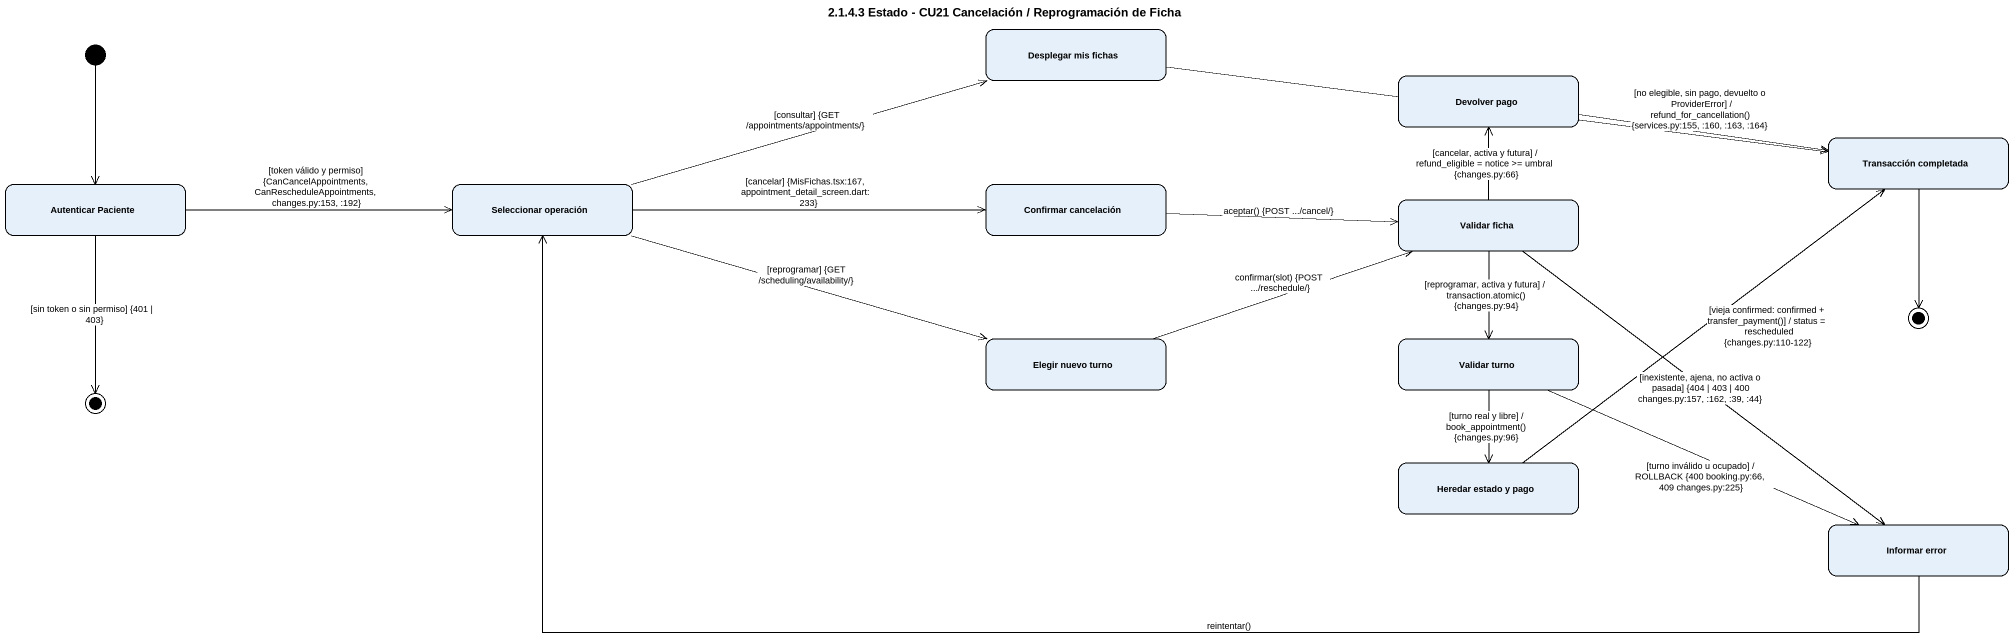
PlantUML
@startuml
title 2.1.4.3 Estado - CU21 Cancelación / Reprogramación de Ficha
hide empty description
state "Desplegar mis fichas" as Desplegar_mis_fichas
state "Devolver pago" as Devolver_pago
state "Transacción completada" as Transacción_completada
state "Autenticar Paciente" as Autenticar_Paciente
state "Seleccionar operación" as Seleccionar_operación
state "Confirmar cancelación" as Confirmar_cancelación
state "Validar ficha" as Validar_ficha
state final1 <<end>>
state "Elegir nuevo turno" as Elegir_nuevo_turno
state "Validar turno" as Validar_turno
state final2 <<end>>
state "Heredar estado y pago" as Heredar_estado_y_pago
state "Informar error" as Informar_error
[*] --> Autenticar_Paciente
Desplegar_mis_fichas -right-> Transacción_completada
Devolver_pago -right-> Transacción_completada : [no elegible, sin pago, devuelto o ProviderError] / refund_for_cancellation() {services.py:155, :160, :163, :164}
Transacción_completada --> final1
Autenticar_Paciente -right-> Seleccionar_operación : [token válido y permiso] {CanCancelAppointments, CanRescheduleAppointments, changes.py:153, :192}
Autenticar_Paciente --> final2 : [sin token o sin permiso] {401 | 403}
Seleccionar_operación -right-> Desplegar_mis_fichas : [consultar] {GET /appointments/appointments/}
Seleccionar_operación -right-> Confirmar_cancelación : [cancelar] {MisFichas.tsx:167, appointment_detail_screen.dart:233}
Seleccionar_operación -right-> Elegir_nuevo_turno : [reprogramar] {GET /scheduling/availability/}
Confirmar_cancelación -right-> Validar_ficha : aceptar() {POST .../cancel/}
Validar_ficha -up-> Devolver_pago : [cancelar, activa y futura] / refund_eligible = notice >= umbral {changes.py:66}
Validar_ficha --> Validar_turno : [reprogramar, activa y futura] / transaction.atomic() {changes.py:94}
Validar_ficha --> Informar_error : [inexistente, ajena, no activa o pasada] {404 | 403 | 400 changes.py:157, :162, :39, :44}
Elegir_nuevo_turno -right-> Validar_ficha : confirmar(slot) {POST .../reschedule/}
Validar_turno --> Heredar_estado_y_pago : [turno real y libre] / book_appointment() {changes.py:96}
Validar_turno -right-> Informar_error : [turno inválido u ocupado] / ROLLBACK {400 booking.py:66, 409 changes.py:225}
Heredar_estado_y_pago -up-> Transacción_completada : [vieja confirmed: confirmed + transfer_payment()] / status = rescheduled {changes.py:110-122}
Informar_error -left-> Seleccionar_operación : reintentar()
@enduml
